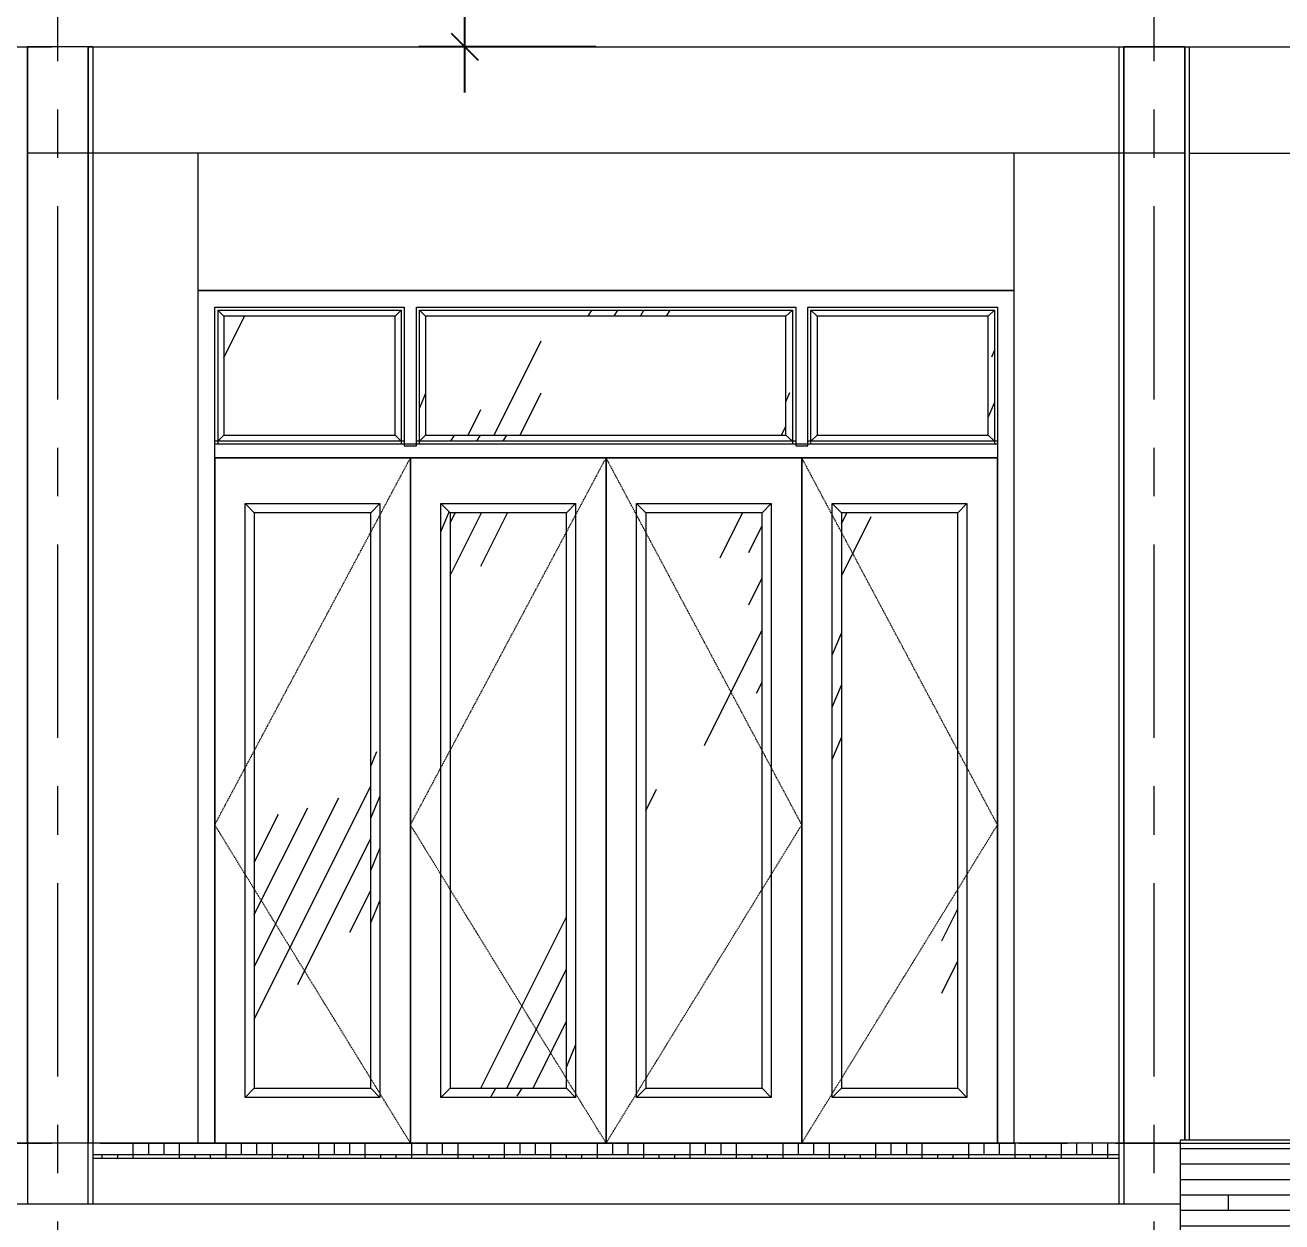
# Model space of a CAD drawing. Header units: millimetres. Extents: x 2164007 to 2324354, y -2513385 to -2308978.
# Drawn here: x 2218977 to 2223103, y -2425479 to -2421550 of the extents above; entities that cross this region are included whole.
import ezdxf

# ---------------------------------------------------------------- set-up
doc = ezdxf.new("R2010")
doc.units = ezdxf.units.MM
doc.linetypes.add('Dash 1_16_', pattern=[3.175, 1.5875, -1.5875])
doc.linetypes.add('Grid Line', pattern=[22.224999999999994, 12.7, -3.174999999999999, 3.174999999999999, -3.174999999999999])
for name, color, linetype, lineweight in [('A-ANNO-DIMS', 211, 'Continuous', 9), ('A-DOOR', 8, 'Continuous', 13), ('A-FLOR', 8, 'Continuous', 13), ('A-WALL', 113, 'Continuous', 20), ('A-WALL-PATT', 8, 'Continuous', 50), ('S-BEAM', 8, 'Continuous', 9), ('S-COLS', 52, 'Continuous', 9), ('S-GRID', 8, 'Continuous', 9)]:
    doc.layers.add(name, color=color, linetype=linetype, lineweight=lineweight)
doc.styles.add('Arial_1', font='arial.ttf', dxfattribs={"height": 162.2829341317365})
doc.dimstyles.new('Dim_dai_ca_vu', dxfattribs={"dimscale": 304.8, "dimtxt": 165, "dimasz": 0.29296875, "dimexe": 0.4921259842519685, "dimexo": 0.0625, "dimgap": 0.3937007874015748, "dimtad": 1, "dimdec": 0, "dimzin": 0, "dimdsep": 46, "dimtxsty": 'Arial_1', "dimblk1": 'OBLIQUE', "dimblk2": 'OBLIQUE', "dimsah": 1, "dimcen": 0.09, "dimdle": 0.4921259842519685, "dimadec": 0, "dimazin": 0, "dimtfac": 1, "dimtdec": 4, "dimtix": 1, "dimtmove": 0, "dimatfit": 3, "dimfxl": 0.9842519685039368, "dimfxlon": 1, "dimtvp": 1, "dimtfill": 1, "dimtolj": 1, "dimtzin": 0, "dimarcsym": 2})
pattern_1 = [(63.435, (228.6, 114.3), (-920.0997168973379, 2760.290932305043), [1143, -685.8, 1143, -685.8, -1454.051]), (63.435, (228.6, 114.3), (-920.0997168973379, 2760.290932305043), [-3657.6, 457.2, -996.8510000000001]), (63.435, (171.45, 171.45), (-920.0997168973379, 2760.290932305043), [914.4, -1143, 685.8, -685.8, -1682.651]), (63.435, (171.45, 171.45), (-920.0997168973379, 2760.290932305043), [-3429, 800.1, -882.551]), (63.435, (171.45, 342.9), (-920.0997168973379, 2760.290932305043), [685.8, -1371.6, 457.2, -685.8, -1911.251]), (63.435, (171.45, 342.9), (-920.0997168973379, 2760.290932305043), [-3200.4, 1028.7, -882.551]), (63.435, (342.9, 171.45), (-920.0997168973379, 2760.290932305043), [685.8, -1371.6, 571.5, -2482.751]), (63.435, (514.35, 342.9), (-920.0997168973379, 2760.290932305043), [342.9, -1714.5, 228.6, -2825.651]), (63.435, (228.6, 628.65), (-920.0997168973379, 2760.290932305043), [228.6, -1714.5, 228.6, -914.4, -2025.551]), (63.435, (228.6, 628.65), (-920.0997168973379, 2760.290932305043), [-3086.1, 571.5, -1454.051]), (63.435, (1257.3, 457.2), (-920.0997168973379, 2760.290932305043), [1143, -1714.5, 1371.6, -905.4110000000001]), (63.435, (1257.3, 285.75), (-920.0997168973379, 2760.290932305043), [1600.2, -1143, 1714.5, -676.811]), (63.435, (1371.6, 342.9), (-920.0997168973379, 2760.290932305043), [1828.8, -914.4, 1371.6, -996.8510000000001]), (63.435, (1543.05, 514.35), (-920.0997168973379, 2760.290932305043), [1143, -1600.2, 914.4, -1454.051]), (63.435, (1371.6, 857.25), (-920.0997168973379, 2760.290932305043), [571.5, -2286, 685.8, -1568.351]), (63.435, (1714.5, 685.8), (-920.0997168973379, 2760.290932305043), [457.2, -2286, 457.2, -1911.251])]
pattern_2 = [(58.997, (228.6, -12839.625), (-920.0859164882585, 2296.706267481752), [992.4019999999998, -595.4409999999999, 992.4019999999998, -1857.911]), (58.997, (228.6, -12839.625), (-920.0859164882585, 2296.706267481752), [-2580.244999999999, -595.4409999999999, 396.961, -865.5089999999998]), (58.997, (171.45, -12792.073), (-920.0859164882585, 2296.706267481752), [793.9219999999999, -992.4019999999998, 595.4409999999999, -2056.392]), (58.997, (171.45, -12792.073), (-920.0859164882585, 2296.706267481752), [-2381.764999999999, -595.4409999999999, 694.6809999999999, -766.2689999999998]), (58.997, (171.45, -12649.418), (-920.0859164882585, 2296.706267481752), [595.4409999999999, -1190.882, 396.961, -2254.872]), (58.997, (171.45, -12649.418), (-920.0859164882585, 2296.706267481752), [-2183.284, -595.4409999999999, 893.1619999999998, -766.2689999999998]), (58.997, (342.9, -12792.073), (-920.0859164882585, 2296.706267481752), [595.4409999999999, -1190.882, 496.2009999999999, -2155.632]), (58.997, (514.35, -12649.418), (-920.0859164882585, 2296.706267481752), [297.7209999999999, -1488.603, 198.48, -2453.352]), (58.997, (228.6, -12411.659), (-920.0859164882585, 2296.706267481752), [198.48, -1488.603, 198.48, -2552.592999999999]), (58.997, (228.6, -12411.659), (-920.0859164882585, 2296.706267481752), [-1885.564, -793.9219999999999, 496.2009999999999, -1262.47]), (58.997, (1257.3, -12554.314), (-920.0859164882585, 2296.706267481752), [992.4019999999998, -1488.603, 1190.882, -786.1169999999998]), (58.997, (1257.3, -12696.97), (-920.0859164882585, 2296.706267481752), [1389.363, -992.4019999999998, 1488.603, -587.6369999999998]), (58.997, (1371.6, -12649.418), (-920.0859164882585, 2296.706267481752), [1587.843, -793.9219999999999, 1190.882, -865.5089999999998]), (58.997, (1543.05, -12506.763), (-920.0859164882585, 2296.706267481752), [992.4019999999998, -1389.363, 793.9219999999999, -1262.47]), (58.997, (1371.6, -12221.453), (-920.0859164882585, 2296.706267481752), [496.2009999999999, -1984.804, 595.4409999999999, -1361.71]), (58.997, (1714.5, -12364.108), (-920.0859164882585, 2296.706267481752), [396.961, -1984.804, 396.961, -1659.431])]
pattern_3 = [(58.997, (228.6, 14580.6), (-920.0859164882585, 2296.706267481752), [992.4019999999998, -595.4409999999999, 992.4019999999998, -1857.911]), (58.997, (228.6, 14580.6), (-920.0859164882585, 2296.706267481752), [-2580.244999999999, -595.4409999999999, 396.961, -865.5089999999998]), (58.997, (171.45, 14628.152), (-920.0859164882585, 2296.706267481752), [793.9219999999999, -992.4019999999998, 595.4409999999999, -2056.392]), (58.997, (171.45, 14628.152), (-920.0859164882585, 2296.706267481752), [-2381.764999999999, -595.4409999999999, 694.6809999999999, -766.2689999999998]), (58.997, (171.45, 14770.807), (-920.0859164882585, 2296.706267481752), [595.4409999999999, -1190.882, 396.961, -2254.872]), (58.997, (171.45, 14770.807), (-920.0859164882585, 2296.706267481752), [-2183.284, -595.4409999999999, 893.1619999999998, -766.2689999999998]), (58.997, (342.9, 14628.152), (-920.0859164882585, 2296.706267481752), [595.4409999999999, -1190.882, 496.2009999999999, -2155.632]), (58.997, (514.35, 14770.807), (-920.0859164882585, 2296.706267481752), [297.7209999999999, -1488.603, 198.48, -2453.352]), (58.997, (228.6, 15008.566), (-920.0859164882585, 2296.706267481752), [198.48, -1488.603, 198.48, -2552.592999999999]), (58.997, (228.6, 15008.566), (-920.0859164882585, 2296.706267481752), [-1885.564, -793.9219999999999, 496.2009999999999, -1262.47]), (58.997, (1257.3, 14865.911), (-920.0859164882585, 2296.706267481752), [992.4019999999998, -1488.603, 1190.882, -786.1169999999998]), (58.997, (1257.3, 14723.255), (-920.0859164882585, 2296.706267481752), [1389.363, -992.4019999999998, 1488.603, -587.6369999999998]), (58.997, (1371.6, 14770.807), (-920.0859164882585, 2296.706267481752), [1587.843, -793.9219999999999, 1190.882, -865.5089999999998]), (58.997, (1543.05, 14913.462), (-920.0859164882585, 2296.706267481752), [992.4019999999998, -1389.363, 793.9219999999999, -1262.47]), (58.997, (1371.6, 15198.772), (-920.0859164882585, 2296.706267481752), [496.2009999999999, -1984.804, 595.4409999999999, -1361.71]), (58.997, (1714.5, 15056.117), (-920.0859164882585, 2296.706267481752), [396.961, -1984.804, 396.961, -1659.431])]
pattern_4 = [(58.997, (228.6, 13920.6), (-920.0859164882585, 2296.706267481752), [992.4019999999998, -595.4409999999999, 992.4019999999998, -1857.911]), (58.997, (228.6, 13920.6), (-920.0859164882585, 2296.706267481752), [-2580.244999999999, -595.4409999999999, 396.961, -865.5089999999998]), (58.997, (171.45, 13968.152), (-920.0859164882585, 2296.706267481752), [793.9219999999999, -992.4019999999998, 595.4409999999999, -2056.392]), (58.997, (171.45, 13968.152), (-920.0859164882585, 2296.706267481752), [-2381.764999999999, -595.4409999999999, 694.6809999999999, -766.2689999999998]), (58.997, (171.45, 14110.807), (-920.0859164882585, 2296.706267481752), [595.4409999999999, -1190.882, 396.961, -2254.872]), (58.997, (171.45, 14110.807), (-920.0859164882585, 2296.706267481752), [-2183.284, -595.4409999999999, 893.1619999999998, -766.2689999999998]), (58.997, (342.9, 13968.152), (-920.0859164882585, 2296.706267481752), [595.4409999999999, -1190.882, 496.2009999999999, -2155.632]), (58.997, (514.35, 14110.807), (-920.0859164882585, 2296.706267481752), [297.7209999999999, -1488.603, 198.48, -2453.352]), (58.997, (228.6, 14348.566), (-920.0859164882585, 2296.706267481752), [198.48, -1488.603, 198.48, -2552.592999999999]), (58.997, (228.6, 14348.566), (-920.0859164882585, 2296.706267481752), [-1885.564, -793.9219999999999, 496.2009999999999, -1262.47]), (58.997, (1257.3, 14205.911), (-920.0859164882585, 2296.706267481752), [992.4019999999998, -1488.603, 1190.882, -786.1169999999998]), (58.997, (1257.3, 14063.255), (-920.0859164882585, 2296.706267481752), [1389.363, -992.4019999999998, 1488.603, -587.6369999999998]), (58.997, (1371.6, 14110.807), (-920.0859164882585, 2296.706267481752), [1587.843, -793.9219999999999, 1190.882, -865.5089999999998]), (58.997, (1543.05, 14253.462), (-920.0859164882585, 2296.706267481752), [992.4019999999998, -1389.363, 793.9219999999999, -1262.47]), (58.997, (1371.6, 14538.772), (-920.0859164882585, 2296.706267481752), [496.2009999999999, -1984.804, 595.4409999999999, -1361.71]), (58.997, (1714.5, 14396.117), (-920.0859164882585, 2296.706267481752), [396.961, -1984.804, 396.961, -1659.431])]
pattern_5 = [(58.997, (228.6, -13038.086), (-920.0859164882585, 2296.706267481752), [992.4019999999998, -595.4409999999999, 992.4019999999998, -1857.911]), (58.997, (228.6, -13038.086), (-920.0859164882585, 2296.706267481752), [-2580.244999999999, -595.4409999999999, 396.961, -865.5089999999998]), (58.997, (171.45, -12990.534), (-920.0859164882585, 2296.706267481752), [793.9219999999999, -992.4019999999998, 595.4409999999999, -2056.392]), (58.997, (171.45, -12990.534), (-920.0859164882585, 2296.706267481752), [-2381.764999999999, -595.4409999999999, 694.6809999999999, -766.2689999999998]), (58.997, (171.45, -12847.879), (-920.0859164882585, 2296.706267481752), [595.4409999999999, -1190.882, 396.961, -2254.872]), (58.997, (171.45, -12847.879), (-920.0859164882585, 2296.706267481752), [-2183.284, -595.4409999999999, 893.1619999999998, -766.2689999999998]), (58.997, (342.9, -12990.534), (-920.0859164882585, 2296.706267481752), [595.4409999999999, -1190.882, 496.2009999999999, -2155.632]), (58.997, (514.35, -12847.879), (-920.0859164882585, 2296.706267481752), [297.7209999999999, -1488.603, 198.48, -2453.352]), (58.997, (228.6, -12610.121), (-920.0859164882585, 2296.706267481752), [198.48, -1488.603, 198.48, -2552.592999999999]), (58.997, (228.6, -12610.121), (-920.0859164882585, 2296.706267481752), [-1885.564, -793.9219999999999, 496.2009999999999, -1262.47]), (58.997, (1257.3, -12752.776), (-920.0859164882585, 2296.706267481752), [992.4019999999998, -1488.603, 1190.882, -786.1169999999998]), (58.997, (1257.3, -12895.431), (-920.0859164882585, 2296.706267481752), [1389.363, -992.4019999999998, 1488.603, -587.6369999999998]), (58.997, (1371.6, -12847.879), (-920.0859164882585, 2296.706267481752), [1587.843, -793.9219999999999, 1190.882, -865.5089999999998]), (58.997, (1543.05, -12705.224), (-920.0859164882585, 2296.706267481752), [992.4019999999998, -1389.363, 793.9219999999999, -1262.47]), (58.997, (1371.6, -12419.914), (-920.0859164882585, 2296.706267481752), [496.2009999999999, -1984.804, 595.4409999999999, -1361.71]), (58.997, (1714.5, -12562.569), (-920.0859164882585, 2296.706267481752), [396.961, -1984.804, 396.961, -1659.431])]

# ---------------------------------------------------------------- blocks, each defined once
blk = doc.blocks.new('D2680x2800 XINFA 65 CHUAN - D4-1095533-East')
at = {"layer": 'A-DOOR', "lineweight": 9}
h = blk.add_hatch(dxfattribs=at)
h.set_pattern_fill('FP_16', color=256, style=0, pattern_type=2)
h.set_pattern_definition(pattern_2)
h.paths.add_polyline_path([(578.461166808289, 2715.000000000019), (598.4611668082911, 2735.000000000019), (-4.038833191725727, 2735.00000000002), (15.96116680828053, 2715.000000000019)], flags=0)
h = blk.add_hatch(dxfattribs=at)
h.set_pattern_fill('FP_16', color=256, style=0, pattern_type=2)
h.set_pattern_definition(pattern_2)
h.paths.add_polyline_path([(1502.097530444802, 2715.000000000015), (1860.96116680829, 2715.000000000015), (1882.627833474963, 2735.000000000019), (658.4611668082796, 2735.000000000019), (678.461166808288, 2715.000000000015), (1000.465946389147, 2715.000000000015)], flags=0)
h = blk.add_hatch(dxfattribs=at)
h.set_pattern_fill('FP_19', color=256, style=0, pattern_type=2)
h.set_pattern_definition([(67.411, (14169.076, 114.3), (-765.545300334225, 2760.297851282209), [1107.272, -664.363, 1107.272, -2072.964]), (67.411, (14169.076, 114.3), (-765.545300334225, 2760.297851282209), [-2878.908, -664.363, 442.909, -965.692]), (67.411, (14121.525, 171.45), (-765.545300334225, 2760.297851282209), [885.818, -1107.272, 664.363, -2294.419]), (67.411, (14121.525, 171.45), (-765.545300334225, 2760.297851282209), [-2657.454, -664.363, 775.091, -854.965]), (67.411, (14121.525, 342.9), (-765.545300334225, 2760.297851282209), [664.363, -1328.727, 442.909, -2515.873]), (67.411, (14121.525, 342.9), (-765.545300334225, 2760.297851282209), [-2435.999, -664.363, 996.545, -854.965]), (67.411, (14264.18, 171.45), (-765.545300334225, 2760.297851282209), [664.363, -1328.727, 553.636, -2405.146]), (67.411, (14406.835, 342.9), (-765.545300334225, 2760.297851282209), [332.182, -1660.909, 221.454, -2737.328]), (67.411, (14169.076, 628.65), (-765.545300334225, 2760.297851282209), [221.454, -1660.909, 221.454, -2848.055]), (67.411, (14169.076, 628.65), (-765.545300334225, 2760.297851282209), [-2103.818, -885.818, 553.636, -1408.601]), (67.411, (15025.007, 457.2), (-765.545300334225, 2760.297851282209), [1107.272, -1660.909, 1328.727, -877.11]), (67.411, (15025.007, 285.75), (-765.545300334225, 2760.297851282209), [1550.181, -1107.272, 1660.909, -655.6560000000001]), (67.411, (15120.11, 342.9), (-765.545300334225, 2760.297851282209), [1771.636, -885.818, 1328.727, -965.692]), (67.411, (15262.765, 514.35), (-765.545300334225, 2760.297851282209), [1107.272, -1550.181, 885.818, -1408.601]), (67.411, (15120.11, 857.25), (-765.545300334225, 2760.297851282209), [553.636, -2214.545, 664.363, -1519.328]), (67.411, (15405.42, 685.8), (-765.545300334225, 2760.297851282209), [442.909, -2214.545, 442.909, -1851.51])])
h.paths.add_polyline_path([(658.4611668082925, 2305.000000000009), (678.461166808288, 2325), (678.461166808288, 2715.000000000015), (658.4611668082796, 2735.000000000019), (658.4611668082904, 2318.817973878512)], flags=0)
h = blk.add_hatch(dxfattribs=at)
h.set_pattern_fill('FP_17', color=256, style=0, pattern_type=2)
h.set_pattern_definition([(66.934, (-12611.164, 114.3), (-783.594551516324, 2760.295633726745), [1111.161, -666.697, 1111.161, -2080.244]), (66.934, (-12611.164, 114.3), (-783.594551516324, 2760.295633726745), [-2889.018, -666.697, 444.464, -969.0830000000001]), (66.934, (-12659.837, 171.45), (-783.594551516324, 2760.295633726745), [888.929, -1111.161, 666.697, -2302.476]), (66.934, (-12659.837, 171.45), (-783.594551516324, 2760.295633726745), [-2666.786, -666.697, 777.813, -857.967]), (66.934, (-12659.837, 342.9), (-783.594551516324, 2760.295633726745), [666.697, -1333.393, 444.464, -2524.708]), (66.934, (-12659.837, 342.9), (-783.594551516324, 2760.295633726745), [-2444.554, -666.697, 1000.045, -857.967]), (66.934, (-12513.82, 171.45), (-783.594551516324, 2760.295633726745), [666.697, -1333.393, 555.58, -2413.592]), (66.934, (-12367.803, 342.9), (-783.594551516324, 2760.295633726745), [333.348, -1666.741, 222.232, -2746.941]), (66.934, (-12611.164, 628.65), (-783.594551516324, 2760.295633726745), [222.232, -1666.741, 222.232, -2858.057]), (66.934, (-12611.164, 628.65), (-783.594551516324, 2760.295633726745), [-2111.206, -888.929, 555.58, -1413.548]), (66.934, (-11735.063, 457.2), (-783.594551516324, 2760.295633726745), [1111.161, -1666.741, 1333.393, -880.19]), (66.934, (-11735.063, 285.75), (-783.594551516324, 2760.295633726745), [1555.625, -1111.161, 1666.741, -657.9580000000001]), (66.934, (-11637.719, 342.9), (-783.594551516324, 2760.295633726745), [1777.857, -888.929, 1333.393, -969.0830000000001]), (66.934, (-11491.702, 514.35), (-783.594551516324, 2760.295633726745), [1111.161, -1555.625, 888.929, -1413.548]), (66.934, (-11637.719, 857.25), (-783.594551516324, 2760.295633726745), [555.58, -2222.322, 666.697, -1524.664]), (66.934, (-11345.685, 685.8), (-783.594551516324, 2760.295633726745), [444.464, -2222.322, 444.464, -1858.012])])
h.paths.add_polyline_path([(1883.461166808293, 2305.000000000009), (1882.627833474963, 2735.000000000019), (1860.96116680829, 2715.000000000015), (1860.96116680829, 2324.999999999999), (1882.627833474947, 2305.000000000009)], flags=0)
h = blk.add_hatch(dxfattribs=at)
h.set_pattern_fill('FP_27', color=256, style=0, pattern_type=2)
h.set_pattern_definition([(67.411, (-12802.687, 114.3), (-765.545300334225, 2760.297851282209), [1107.272, -664.363, 1107.272, -2072.964]), (67.411, (-12802.687, 114.3), (-765.545300334225, 2760.297851282209), [-2878.908, -664.363, 442.909, -965.692]), (67.411, (-12850.239, 171.45), (-765.545300334225, 2760.297851282209), [885.818, -1107.272, 664.363, -2294.419]), (67.411, (-12850.239, 171.45), (-765.545300334225, 2760.297851282209), [-2657.454, -664.363, 775.091, -854.965]), (67.411, (-12850.239, 342.9), (-765.545300334225, 2760.297851282209), [664.363, -1328.727, 442.909, -2515.873]), (67.411, (-12850.239, 342.9), (-765.545300334225, 2760.297851282209), [-2435.999, -664.363, 996.545, -854.965]), (67.411, (-12707.584, 171.45), (-765.545300334225, 2760.297851282209), [664.363, -1328.727, 553.636, -2405.146]), (67.411, (-12564.929, 342.9), (-765.545300334225, 2760.297851282209), [332.182, -1660.909, 221.454, -2737.328]), (67.411, (-12802.687, 628.65), (-765.545300334225, 2760.297851282209), [221.454, -1660.909, 221.454, -2848.055]), (67.411, (-12802.687, 628.65), (-765.545300334225, 2760.297851282209), [-2103.818, -885.818, 553.636, -1408.601]), (67.411, (-11946.757, 457.2), (-765.545300334225, 2760.297851282209), [1107.272, -1660.909, 1328.727, -877.11]), (67.411, (-11946.757, 285.75), (-765.545300334225, 2760.297851282209), [1550.181, -1107.272, 1660.909, -655.6560000000001]), (67.411, (-11851.654, 342.9), (-765.545300334225, 2760.297851282209), [1771.636, -885.818, 1328.727, -965.692]), (67.411, (-11708.998, 514.35), (-765.545300334225, 2760.297851282209), [1107.272, -1550.181, 885.818, -1408.601]), (67.411, (-11851.654, 857.25), (-765.545300334225, 2760.297851282209), [553.636, -2214.545, 664.363, -1519.328]), (67.411, (-11566.343, 685.8), (-765.545300334225, 2760.297851282209), [442.909, -2214.545, 442.909, -1851.51])])
h.paths.add_polyline_path([(2545.96116680831, 2304.999999999998), (2545.96116680831, 2735.000000000023), (2525.961166808303, 2715.000000000019), (2525.961166808303, 2325.000000000001), (2532.143192929793, 2318.817973878512)], flags=0)
h = blk.add_hatch(dxfattribs=at)
h.set_pattern_fill('FP_1', color=256, style=0, pattern_type=2)
h.set_pattern_definition(pattern_1)
h.paths.add_polyline_path([(578.461166808289, 2325.000000000001), (578.461166808289, 2715.000000000019), (15.96116680828053, 2715.000000000019), (15.96116680828053, 2325.000000000001)], flags=0)
h = blk.add_hatch(dxfattribs=at)
h.set_pattern_fill('FP_1', color=256, style=0, pattern_type=2)
h.set_pattern_definition(pattern_1)
h.paths.add_polyline_path([(1860.96116680829, 2324.999999999999), (1860.96116680829, 2715.000000000015), (678.461166808288, 2715.000000000015), (678.461166808288, 2325), (1000.465946389147, 2325)], flags=0)
h = blk.add_hatch(dxfattribs=at)
h.set_pattern_fill('FP_18', color=256, style=0, pattern_type=2)
h.set_pattern_definition(pattern_3)
h.paths.add_polyline_path([(1000.465946389147, 2305.000000000009), (1882.627833474947, 2305.000000000009), (1860.96116680829, 2324.999999999999), (678.461166808288, 2325), (658.4611668082925, 2305.000000000009)], flags=0)
h = blk.add_hatch(dxfattribs=at)
h.set_pattern_fill('FP_18', color=256, style=0, pattern_type=2)
h.set_pattern_definition(pattern_3)
h.paths.add_polyline_path([(2545.96116680831, 2304.999999999998), (2525.961166808303, 2325.000000000001), (1963.461166808293, 2325.000000000001), (1943.461166808299, 2305.000000000009), (2115.961166808291, 2305.000000000009)], flags=0)
h = blk.add_hatch(dxfattribs=at)
h.set_pattern_fill('FP_24', color=256, style=0, pattern_type=2)
h.set_pattern_definition(pattern_5)
h.paths.add_polyline_path([(115.9611668082903, 2070.000000000001), (498.4611668082921, 2070.000000000001), (528.4611668082962, 2100.000000000001), (85.96116680829064, 2100.000000000001)], flags=0)
h = blk.add_hatch(dxfattribs=at)
h.set_pattern_fill('FP_1', color=256, style=0, pattern_type=2)
h.set_pattern_definition(pattern_1)
h.paths.add_polyline_path([(498.4611668082921, 180.0000000000262), (498.4611668082921, 2070.000000000001), (115.9611668082881, 2070.000000000001), (115.9611668082903, 180.0000000000262)], flags=0)
h = blk.add_hatch(dxfattribs=at)
h.set_pattern_fill('FP_23', color=256, style=0, pattern_type=2)
h.set_pattern_definition([(67.411, (-13426.533, 114.3), (-765.545300334225, 2760.297851282209), [1107.272, -664.363, 1107.272, -2072.964]), (67.411, (-13426.533, 114.3), (-765.545300334225, 2760.297851282209), [-2878.908, -664.363, 442.909, -965.692]), (67.411, (-13474.085, 171.45), (-765.545300334225, 2760.297851282209), [885.818, -1107.272, 664.363, -2294.419]), (67.411, (-13474.085, 171.45), (-765.545300334225, 2760.297851282209), [-2657.454, -664.363, 775.091, -854.965]), (67.411, (-13474.085, 342.9), (-765.545300334225, 2760.297851282209), [664.363, -1328.727, 442.909, -2515.873]), (67.411, (-13474.085, 342.9), (-765.545300334225, 2760.297851282209), [-2435.999, -664.363, 996.545, -854.965]), (67.411, (-13331.43, 171.45), (-765.545300334225, 2760.297851282209), [664.363, -1328.727, 553.636, -2405.146]), (67.411, (-13188.775, 342.9), (-765.545300334225, 2760.297851282209), [332.182, -1660.909, 221.454, -2737.328]), (67.411, (-13426.533, 628.65), (-765.545300334225, 2760.297851282209), [221.454, -1660.909, 221.454, -2848.055]), (67.411, (-13426.533, 628.65), (-765.545300334225, 2760.297851282209), [-2103.818, -885.818, 553.636, -1408.601]), (67.411, (-12570.603, 457.2), (-765.545300334225, 2760.297851282209), [1107.272, -1660.909, 1328.727, -877.11]), (67.411, (-12570.603, 285.75), (-765.545300334225, 2760.297851282209), [1550.181, -1107.272, 1660.909, -655.6560000000001]), (67.411, (-12475.5, 342.9), (-765.545300334225, 2760.297851282209), [1771.636, -885.818, 1328.727, -965.692]), (67.411, (-12332.845, 514.35), (-765.545300334225, 2760.297851282209), [1107.272, -1550.181, 885.818, -1408.601]), (67.411, (-12475.5, 857.25), (-765.545300334225, 2760.297851282209), [553.636, -2214.545, 664.363, -1519.328]), (67.411, (-12190.19, 685.8), (-765.545300334225, 2760.297851282209), [442.909, -2214.545, 442.909, -1851.51])])
h.paths.add_polyline_path([(528.4611668082811, 150.0000000000179), (528.4611668082962, 2100.000000000001), (498.4611668082921, 2070.000000000001), (498.4611668082921, 180.0000000000262)], flags=0)
h = blk.add_hatch(dxfattribs=at)
h.set_pattern_fill('FP_20', color=256, style=0, pattern_type=2)
h.set_pattern_definition([(67.411, (14193.692, 114.3), (-765.545300334225, 2760.297851282209), [1107.272, -664.363, 1107.272, -2072.964]), (67.411, (14193.692, 114.3), (-765.545300334225, 2760.297851282209), [-2878.908, -664.363, 442.909, -965.692]), (67.411, (14146.14, 171.45), (-765.545300334225, 2760.297851282209), [885.818, -1107.272, 664.363, -2294.419]), (67.411, (14146.14, 171.45), (-765.545300334225, 2760.297851282209), [-2657.454, -664.363, 775.091, -854.965]), (67.411, (14146.14, 342.9), (-765.545300334225, 2760.297851282209), [664.363, -1328.727, 442.909, -2515.873]), (67.411, (14146.14, 342.9), (-765.545300334225, 2760.297851282209), [-2435.999, -664.363, 996.545, -854.965]), (67.411, (14288.795, 171.45), (-765.545300334225, 2760.297851282209), [664.363, -1328.727, 553.636, -2405.146]), (67.411, (14431.45, 342.9), (-765.545300334225, 2760.297851282209), [332.182, -1660.909, 221.454, -2737.328]), (67.411, (14193.692, 628.65), (-765.545300334225, 2760.297851282209), [221.454, -1660.909, 221.454, -2848.055]), (67.411, (14193.692, 628.65), (-765.545300334225, 2760.297851282209), [-2103.818, -885.818, 553.636, -1408.601]), (67.411, (15049.622, 457.2), (-765.545300334225, 2760.297851282209), [1107.272, -1660.909, 1328.727, -877.11]), (67.411, (15049.622, 285.75), (-765.545300334225, 2760.297851282209), [1550.181, -1107.272, 1660.909, -655.6560000000001]), (67.411, (15144.725, 342.9), (-765.545300334225, 2760.297851282209), [1771.636, -885.818, 1328.727, -965.692]), (67.411, (15287.38, 514.35), (-765.545300334225, 2760.297851282209), [1107.272, -1550.181, 885.818, -1408.601]), (67.411, (15144.725, 857.25), (-765.545300334225, 2760.297851282209), [553.636, -2214.545, 664.363, -1519.328]), (67.411, (15430.035, 685.8), (-765.545300334225, 2760.297851282209), [442.909, -2214.545, 442.909, -1851.51])])
h.paths.add_polyline_path([(728.4611668082918, 150.0000000000005), (758.4611668082914, 180.0000000000327), (758.4611668082914, 2070.000000000005), (728.4611668082918, 2100.000000000005), (728.4611668082918, 249.1575460669911)], flags=0)
h = blk.add_hatch(dxfattribs=at)
h.set_pattern_fill('FP_1', color=256, style=0, pattern_type=2)
h.set_pattern_definition(pattern_1)
h.paths.add_polyline_path([(1000.465946389147, 180.0000000000349), (1140.961166808291, 180.0000000000349), (1140.961166808291, 2070.000000000005), (758.4611668082914, 2070.000000000005), (758.4611668082914, 180.0000000000349)], flags=0)
h = blk.add_hatch(dxfattribs=at)
h.set_pattern_fill('FP_22', color=256, style=0, pattern_type=2)
h.set_pattern_definition([(67.411, (-13228.841, 114.3), (-765.545300334225, 2760.297851282209), [1107.272, -664.363, 1107.272, -2072.964]), (67.411, (-13228.841, 114.3), (-765.545300334225, 2760.297851282209), [-2878.908, -664.363, 442.909, -965.692]), (67.411, (-13276.393, 171.45), (-765.545300334225, 2760.297851282209), [885.818, -1107.272, 664.363, -2294.419]), (67.411, (-13276.393, 171.45), (-765.545300334225, 2760.297851282209), [-2657.454, -664.363, 775.091, -854.965]), (67.411, (-13276.393, 342.9), (-765.545300334225, 2760.297851282209), [664.363, -1328.727, 442.909, -2515.873]), (67.411, (-13276.393, 342.9), (-765.545300334225, 2760.297851282209), [-2435.999, -664.363, 996.545, -854.965]), (67.411, (-13133.737, 171.45), (-765.545300334225, 2760.297851282209), [664.363, -1328.727, 553.636, -2405.146]), (67.411, (-12991.082, 342.9), (-765.545300334225, 2760.297851282209), [332.182, -1660.909, 221.454, -2737.328]), (67.411, (-13228.841, 628.65), (-765.545300334225, 2760.297851282209), [221.454, -1660.909, 221.454, -2848.055]), (67.411, (-13228.841, 628.65), (-765.545300334225, 2760.297851282209), [-2103.818, -885.818, 553.636, -1408.601]), (67.411, (-12372.911, 457.2), (-765.545300334225, 2760.297851282209), [1107.272, -1660.909, 1328.727, -877.11]), (67.411, (-12372.911, 285.75), (-765.545300334225, 2760.297851282209), [1550.181, -1107.272, 1660.909, -655.6560000000001]), (67.411, (-12277.807, 342.9), (-765.545300334225, 2760.297851282209), [1771.636, -885.818, 1328.727, -965.692]), (67.411, (-12135.152, 514.35), (-765.545300334225, 2760.297851282209), [1107.272, -1550.181, 885.818, -1408.601]), (67.411, (-12277.807, 857.25), (-765.545300334225, 2760.297851282209), [553.636, -2214.545, 664.363, -1519.328]), (67.411, (-11992.497, 685.8), (-765.545300334225, 2760.297851282209), [442.909, -2214.545, 442.909, -1851.51])])
h.paths.add_polyline_path([(1170.961166808289, 150.000000000007), (1170.961166808293, 2100.000000000005), (1140.961166808291, 2070.000000000005), (1140.961166808291, 180.0000000000349)], flags=0)
h = blk.add_hatch(dxfattribs=at)
h.set_pattern_fill('FP_25', color=256, style=0, pattern_type=2)
h.set_pattern_definition([(67.411, (14391.384, 114.3), (-765.545300334225, 2760.297851282209), [1107.272, -664.363, 1107.272, -2072.964]), (67.411, (14391.384, 114.3), (-765.545300334225, 2760.297851282209), [-2878.908, -664.363, 442.909, -965.692]), (67.411, (14343.833, 171.45), (-765.545300334225, 2760.297851282209), [885.818, -1107.272, 664.363, -2294.419]), (67.411, (14343.833, 171.45), (-765.545300334225, 2760.297851282209), [-2657.454, -664.363, 775.091, -854.965]), (67.411, (14343.833, 342.9), (-765.545300334225, 2760.297851282209), [664.363, -1328.727, 442.909, -2515.873]), (67.411, (14343.833, 342.9), (-765.545300334225, 2760.297851282209), [-2435.999, -664.363, 996.545, -854.965]), (67.411, (14486.488, 171.45), (-765.545300334225, 2760.297851282209), [664.363, -1328.727, 553.636, -2405.146]), (67.411, (14629.143, 342.9), (-765.545300334225, 2760.297851282209), [332.182, -1660.909, 221.454, -2737.328]), (67.411, (14391.384, 628.65), (-765.545300334225, 2760.297851282209), [221.454, -1660.909, 221.454, -2848.055]), (67.411, (14391.384, 628.65), (-765.545300334225, 2760.297851282209), [-2103.818, -885.818, 553.636, -1408.601]), (67.411, (15247.314, 457.2), (-765.545300334225, 2760.297851282209), [1107.272, -1660.909, 1328.727, -877.11]), (67.411, (15247.314, 285.75), (-765.545300334225, 2760.297851282209), [1550.181, -1107.272, 1660.909, -655.6560000000001]), (67.411, (15342.418, 342.9), (-765.545300334225, 2760.297851282209), [1771.636, -885.818, 1328.727, -965.692]), (67.411, (15485.073, 514.35), (-765.545300334225, 2760.297851282209), [1107.272, -1550.181, 885.818, -1408.601]), (67.411, (15342.418, 857.25), (-765.545300334225, 2760.297851282209), [553.636, -2214.545, 664.363, -1519.328]), (67.411, (15627.728, 685.8), (-765.545300334225, 2760.297851282209), [442.909, -2214.545, 442.909, -1851.51])])
h.paths.add_polyline_path([(1370.961166808293, 150.0000000000005), (1400.961166808288, 180.0000000000414), (1400.961166808288, 2070.000000000005), (1370.961166808293, 2100.000000000005), (1370.961166808293, 249.1575460669911)], flags=0)
h = blk.add_hatch(dxfattribs=at)
h.set_pattern_fill('FP_1', color=256, style=0, pattern_type=2)
h.set_pattern_definition(pattern_1)
h.paths.add_polyline_path([(1400.961166808288, 180.0000000000501), (1783.461166808293, 180.0000000000501), (1783.46116680829, 2070.000000000005), (1400.961166808288, 2070.000000000005), (1400.961166808288, 249.1575460669911)], flags=0)
h = blk.add_hatch(dxfattribs=at)
h.set_pattern_fill('FP_26', color=256, style=0, pattern_type=2)
h.set_pattern_definition([(67.411, (14589.076, 114.3), (-765.545300334225, 2760.297851282209), [1107.272, -664.363, 1107.272, -2072.964]), (67.411, (14589.076, 114.3), (-765.545300334225, 2760.297851282209), [-2878.908, -664.363, 442.909, -965.692]), (67.411, (14541.525, 171.45), (-765.545300334225, 2760.297851282209), [885.818, -1107.272, 664.363, -2294.419]), (67.411, (14541.525, 171.45), (-765.545300334225, 2760.297851282209), [-2657.454, -664.363, 775.091, -854.965]), (67.411, (14541.525, 342.9), (-765.545300334225, 2760.297851282209), [664.363, -1328.727, 442.909, -2515.873]), (67.411, (14541.525, 342.9), (-765.545300334225, 2760.297851282209), [-2435.999, -664.363, 996.545, -854.965]), (67.411, (14684.18, 171.45), (-765.545300334225, 2760.297851282209), [664.363, -1328.727, 553.636, -2405.146]), (67.411, (14826.835, 342.9), (-765.545300334225, 2760.297851282209), [332.182, -1660.909, 221.454, -2737.328]), (67.411, (14589.076, 628.65), (-765.545300334225, 2760.297851282209), [221.454, -1660.909, 221.454, -2848.055]), (67.411, (14589.076, 628.65), (-765.545300334225, 2760.297851282209), [-2103.818, -885.818, 553.636, -1408.601]), (67.411, (15445.007, 457.2), (-765.545300334225, 2760.297851282209), [1107.272, -1660.909, 1328.727, -877.11]), (67.411, (15445.007, 285.75), (-765.545300334225, 2760.297851282209), [1550.181, -1107.272, 1660.909, -655.6560000000001]), (67.411, (15540.11, 342.9), (-765.545300334225, 2760.297851282209), [1771.636, -885.818, 1328.727, -965.692]), (67.411, (15682.765, 514.35), (-765.545300334225, 2760.297851282209), [1107.272, -1550.181, 885.818, -1408.601]), (67.411, (15540.11, 857.25), (-765.545300334225, 2760.297851282209), [553.636, -2214.545, 664.363, -1519.328]), (67.411, (15825.42, 685.8), (-765.545300334225, 2760.297851282209), [442.909, -2214.545, 442.909, -1851.51])])
h.paths.add_polyline_path([(2013.461166808294, 150.0000000000049), (2043.46116680829, 180.0000000000435), (2043.46116680829, 2070.000000000001), (2013.461166808292, 2100.000000000001), (2013.461166808294, 249.1575460669911)], flags=0)
h = blk.add_hatch(dxfattribs=at)
h.set_pattern_fill('FP_24', color=256, style=0, pattern_type=2)
h.set_pattern_definition(pattern_5)
h.paths.add_polyline_path([(2425.961166808292, 2070.000000000001), (2455.961166808293, 2100.000000000001), (2013.461166808292, 2100.000000000001), (2043.46116680829, 2070.000000000001)], flags=0)
h = blk.add_hatch(dxfattribs=at)
h.set_pattern_fill('FP_1', color=256, style=0, pattern_type=2)
h.set_pattern_definition(pattern_1)
h.paths.add_polyline_path([(2425.961166808292, 180.0000000000544), (2425.961166808292, 2070.000000000001), (2043.46116680829, 2070.000000000001), (2043.46116680829, 180.0000000000544)], flags=0)
h = blk.add_hatch(dxfattribs=at)
h.set_pattern_fill('FP_21', color=256, style=0, pattern_type=2)
h.set_pattern_definition(pattern_4)
h.paths.add_polyline_path([(1170.961166808293, 150.0000000000049), (1140.961166808291, 180.0000000000349), (758.4611668082914, 180.0000000000349), (728.4611668082918, 150.0000000000049), (1000.465946389147, 150.0000000000049)], flags=0)
h = blk.add_hatch(dxfattribs=at)
h.set_pattern_fill('FP_21', color=256, style=0, pattern_type=2)
h.set_pattern_definition(pattern_4)
h.paths.add_polyline_path([(2034.379106047871, 149.9999999999962), (2455.961166808293, 149.9999999999962), (2425.961166808292, 180.0000000000544), (2043.46116680829, 180.0000000000544), (2013.461166808294, 149.9999999999962)], flags=0)
at = {"layer": 'A-DOOR'}
for p, q in [((2610.961166808293, 2800.000000000005), (-69.038833191717, 2800.000000000005)), ((-14.03883319172734, 0), (-14.03883319172734, 2745.000000000016)), ((-14.03883319172734, 2745.000000000016), (608.4611668082888, 2745.000000000016)), ((-4.038833191728454, 2735.000000000017), (-4.038833191728454, 2295)), ((-4.038833191728454, 2735.000000000017), (598.4611668082886, 2735.000000000017)), ((-4.038833191728434, 2735.000000000019), (15.9611668082781, 2715.000000000016)), ((578.4611668082871, 2715.000000000016), (598.4611668082883, 2735.000000000017)), ((598.4611668082886, 2735.000000000017), (598.4611668082886, 2294.999999999999)), ((608.4611668082888, 2745.000000000003), (608.4611668082888, 2290)), ((648.4611668082885, 2290), (648.4611668082885, 2745.000000000003)), ((648.4611668082885, 2745.000000000016), (1893.461166808289, 2745.000000000016)), ((658.4611668082875, 2294.999999999999), (658.4611668082875, 2735.000000000017)), ((658.4611668082875, 2735.000000000017), (1883.461166808289, 2735.000000000017)), ((658.4611668082871, 2735.000000000008), (678.4611668082853, 2715.000000000014)), ((1860.961166808288, 2715.000000000014), (1882.627833474961, 2735.000000000019)), ((1883.461166808289, 2735.000000000017), (1883.461166808289, 2294.999999999999)), ((1893.461166808289, 2745.000000000003), (1893.461166808289, 2290)), ((1933.461166808288, 2290), (1933.461166808288, 2745.000000000003)), ((1933.461166808288, 2745.000000000016), (2555.961166808303, 2745.000000000016)), ((1943.461166808288, 2294.999999999999), (1943.461166808288, 2735.000000000017)), ((1943.461166808288, 2735.000000000017), (2545.961166808305, 2735.000000000017)), ((1943.461166808289, 2735.000000000016), (1963.461166808289, 2715.000000000016)), ((2525.961166808298, 2715.000000000016), (2545.961166808306, 2735.00000000002)), ((2545.961166808305, 2735.000000000017), (2545.961166808305, 2295)), ((2555.961166808303, 2745.000000000016), (2555.961166808303, 0)), ((578.4611668082871, 2715.000000000016), (15.9611668082781, 2715.000000000016)), ((15.9611668082781, 2715.000000000016), (15.9611668082781, 2325)), ((578.4611668082871, 2325), (578.4611668082871, 2715.000000000016)), ((1860.961166808288, 2715.000000000014), (678.4611668082853, 2715.000000000014)), ((678.4611668082853, 2715.000000000014), (678.4611668082853, 2324.999999999997)), ((1860.961166808288, 2324.999999999997), (1860.961166808288, 2715.000000000014)), ((2525.961166808298, 2715.000000000016), (1963.461166808289, 2715.000000000016)), ((1963.461166808289, 2715.000000000016), (1963.461166808289, 2325)), ((2525.961166808298, 2325), (2525.961166808298, 2715.000000000016)), ((15.9611668082781, 2325), (-4.038833191720584, 2305.000000000005)), ((15.9611668082781, 2325), (578.4611668082871, 2325)), ((578.4611668082871, 2325), (598.4611668082797, 2305.000000000007)), ((678.4611668082853, 2324.999999999997), (658.461166808293, 2305.000000000009)), ((678.4611668082853, 2324.999999999997), (1860.961166808288, 2324.999999999997)), ((1860.961166808288, 2324.999999999997), (1882.627833474946, 2305.000000000006)), ((1943.461166808296, 2305.000000000007), (1963.461166808289, 2325)), ((1963.461166808289, 2325), (2525.961166808298, 2325)), ((2545.961166808296, 2305.000000000005), (2525.961166808298, 2325)), ((608.4611668082882, 2305.000000000007), (-14.03883319171129, 2305.000000000007)), ((-14.03883319171137, 2250.000000000007), (-14.03883319171137, 2295)), ((2555.961166808298, 2295), (-14.03883319171137, 2295)), ((608.4611668082888, 2290), (648.4611668082885, 2290)), ((1893.461166808288, 2305.000000000007), (648.461166808287, 2305.000000000007)), ((1893.461166808289, 2290), (1933.461166808288, 2290)), ((2555.961166808298, 2305.000000000007), (1933.461166808287, 2305.000000000007)), ((2555.961166808298, 2295), (2555.961166808298, 2250.000000000007)), ((-14.03883319171137, 2250.000000000007), (2555.961166808298, 2250.000000000007)), ((-14.03883319171137, 2250.000000000007), (-14.03883319171137, -6.226485993465758e-12)), ((628.4611668082915, 2250.000000000007), (-14.03883319171137, 2250.000000000007)), ((628.4611668082892, 2250.000000000009), (628.4611668082892, -8.392220252062544e-12)), ((1270.96116680829, 2250.000000000009), (628.4611668082892, 2250.000000000009)), ((628.4611668082915, -6.226485993465758e-12), (628.4611668082915, 2250.000000000007)), ((1270.96116680829, -8.392220252062544e-12), (1270.96116680829, 2250.000000000009)), ((1913.46116680829, 2250.000000000009), (1270.961166808288, 2250.000000000009)), ((1270.961166808288, 2250.000000000009), (1270.961166808288, -8.392220252062544e-12)), ((1913.46116680829, -8.392220252062544e-12), (1913.46116680829, 2250.000000000009)), ((2555.961166808286, 2250.000000000007), (1913.461166808289, 2250.000000000007)), ((1913.461166808289, 2250.000000000007), (1913.461166808289, -5.95576921114116e-12)), ((2555.961166808286, -5.95576921114116e-12), (2555.961166808286, 2250.000000000007)), ((85.96116680828823, 150.0000000000041), (85.96116680828823, 2100.000000000001)), ((85.96116680828823, 2100.000000000001), (528.4611668082907, 2100.000000000001)), ((115.9611668082883, 2070.000000000001), (85.96116680828929, 2100)), ((115.9611668082883, 2070.000000000001), (115.9611668082883, 180.0000000000257)), ((498.4611668082896, 2070.000000000001), (115.9611668082884, 2070.000000000001)), ((528.4611668082924, 2100), (498.4611668082896, 2070.000000000001)), ((498.4611668082896, 180.0000000000273), (498.4611668082896, 2070.000000000001)), ((528.4611668082907, 2100.000000000001), (528.4611668082907, 150.0000000000041)), ((728.4611668082889, 150.0000000000043), (728.4611668082889, 2100.000000000003)), ((728.4611668082889, 2100.000000000003), (1170.96116680829, 2100.000000000003)), ((758.4611668082885, 2070.000000000003), (728.4611668082894, 2100.000000000002)), ((758.4611668082885, 2070.000000000003), (758.4611668082885, 180.0000000000319)), ((1140.96116680829, 2070.000000000003), (758.4611668082886, 2070.000000000003)), ((1170.961166808291, 2100.000000000002), (1140.96116680829, 2070.000000000003)), ((1140.96116680829, 180.0000000000357), (1140.96116680829, 2070.000000000003)), ((1170.96116680829, 2100.000000000003), (1170.96116680829, 150.0000000000043)), ((1370.961166808288, 2100.000000000003), (1813.46116680829, 2100.000000000003)), ((1370.961166808289, 150.0000000000005), (1370.961166808288, 2100.000000000003)), ((1400.961166808286, 2070.000000000003), (1370.96116680829, 2100.000000000002)), ((1400.961166808286, 2070.000000000003), (1400.961166808286, 180.0000000000422)), ((1783.461166808288, 2070.000000000003), (1400.961166808286, 2070.000000000003)), ((1813.461166808289, 2100.000000000002), (1783.461166808288, 2070.000000000003)), ((1783.461166808288, 180.0000000000511), (1783.461166808288, 2070.000000000003)), ((1813.46116680829, 2100.000000000003), (1813.46116680829, 150.0000000000005)), ((2013.461166808288, 2100.000000000001), (2455.961166808286, 2100.000000000001)), ((2013.461166808289, 150.0000000000065), (2013.461166808288, 2100.000000000001)), ((2043.461166808287, 2070.000000000001), (2013.46116680829, 2100)), ((2043.461166808287, 2070.000000000001), (2043.461166808287, 180.0000000000444)), ((2425.961166808288, 2070.000000000001), (2043.461166808287, 2070.000000000001)), ((2455.961166808289, 2100), (2425.961166808288, 2070.000000000001)), ((2425.961166808288, 180.0000000000555), (2425.961166808288, 2070.000000000001)), ((2455.961166808286, 2100.000000000001), (2455.961166808286, 150.0000000000065)), ((85.96116680828929, 150.0000000000038), (115.9611668082883, 180.0000000000257)), ((115.9611668082884, 180.0000000000274), (498.4611668082896, 180.0000000000274)), ((528.4611668082924, 150.000000000005), (498.4611668082896, 180.0000000000274)), ((728.4611668082894, 150.0000000000016), (758.4611668082885, 180.0000000000319)), ((758.4611668082886, 180.0000000000357), (1140.96116680829, 180.0000000000357)), ((1170.961166808291, 150.0000000000051), (1140.96116680829, 180.0000000000357)), ((1400.961166808286, 180.0000000000422), (1370.96116680829, 150.0000000000022)), ((1400.961166808286, 180.0000000000511), (1783.461166808288, 180.0000000000511)), ((1783.461166808288, 180.0000000000511), (1813.46116680829, 150.0000000000038)), ((2043.461166808287, 180.0000000000444), (2013.46116680829, 150.0000000000046)), ((2043.461166808287, 180.0000000000555), (2425.961166808288, 180.0000000000555)), ((2425.961166808288, 180.0000000000555), (2455.961166808289, 149.9999999999984)), ((528.4611668082907, 150.0000000000041), (85.96116680828823, 150.0000000000041)), ((1170.96116680829, 150.0000000000043), (728.4611668082889, 150.0000000000043)), ((1813.46116680829, 150.0000000000005), (1370.961166808289, 150.0000000000005)), ((2455.961166808286, 150.0000000000065), (2013.461166808289, 150.0000000000065)), ((-14.03883319172734, 0), (-69.03883319171727, 0)), ((2555.961166808303, 0), (2610.961166808293, 0)), ((-14.03883319171137, -6.226485993465758e-12), (628.4611668082915, -6.226485993465758e-12)), ((628.4611668082892, -8.392220252062544e-12), (1270.96116680829, -8.392220252062544e-12)), ((1270.961166808288, -8.392220252062544e-12), (1913.46116680829, -8.392220252062544e-12)), ((1913.461166808289, -5.95576921114116e-12), (2555.961166808286, -5.95576921114116e-12))]:
    blk.add_line(p, q, dxfattribs=at)
at = {"layer": 'A-DOOR', "linetype": 'Dash 1_16_', "lineweight": 9}
for p, q in [((-14.03883319171137, 1044.999999999987), (628.4611668082904, 2250.000000000001)), ((628.4611668082897, 1044.999999999987), (1270.961166808288, 2250.000000000001)), ((1913.461166808291, 1045.000000000032), (1270.961166808288, 2250.000000000001)), ((2555.961166808287, 1045.000000000032), (1913.461166808292, 2250.000000000001)), ((628.4611668082906, -2.707167823245982e-13), (-14.03883319171137, 1044.999999999987)), ((1270.961166808288, -2.842526214408281e-12), (628.4611668082897, 1044.999999999987)), ((1270.961166808288, -2.842526214408281e-12), (1913.461166808291, 1045.000000000032)), ((1913.461166808292, -2.707167823245982e-13), (2555.961166808287, 1045.000000000032))]:
    blk.add_line(p, q, dxfattribs=at)
blk = doc.blocks.new('_Oblique')
at = {"color": 0, "linetype": 'ByBlock', "lineweight": -2}
blk.add_line((-0.5, -0.5), (0.5, 0.5), dxfattribs=at)
blk = doc.blocks.new('*D273')
at = {"layer": 'A-ANNO-DIMS', "color": 0, "lineweight": -2}
for p, q in [((2220420.096205223, -2420870.661434174), (2220420.096205223, -2421770.661434174)), ((2220851.046205224, -2421020.661434174), (2220270.096205223, -2421020.661434174)), ((2220851.046205224, -2421620.661434174), (2220270.096205223, -2421620.661434174))]:
    blk.add_line(p, q, dxfattribs=at)
at = {"layer": 'Defpoints', "color": 0}
for p in [(2220870.096205223, -2421020.661434174), (2220420.096205223, -2421620.661434174), (2220870.096205223, -2421620.661434174)]:
    blk.add_point(p, dxfattribs=at)
at = {"layer": 'A-ANNO-DIMS', "color": 0, "lineweight": -2, "xscale": 89.296875, "yscale": 89.296875, "zscale": 89.296875}
for p, rotation in [((2220420.096205223, -2421020.661434174), 90), ((2220420.096205223, -2421620.661434174), 270)]:
    blk.add_blockref('_Oblique', p, dxfattribs=dict(at, rotation=rotation))
at = {"layer": 'A-ANNO-DIMS', "color": 0, "insert": (2220217.238922688, -2421320.661434174), "char_height": 162.2829341317365, "attachment_point": 5, "rotation": 90, "style": 'Arial_1', "bg_fill": 3, "box_fill_scale": 1.1, "bg_fill_color": 256, "bg_fill_true_color": 13158600, "bg_fill_transparency": 0}
blk.add_mtext('\\A1;600', dxfattribs=at)

msp = doc.modelspace()

# ---------------------------------------------------------------- hatches: boundary and pattern name
at = {"layer": 'A-WALL-PATT', "lineweight": 9}
h = msp.add_hatch(dxfattribs=at)
h.set_pattern_fill('FP_51', color=256, style=0, pattern_type=2)
h.set_pattern_definition([(0, (2222684.575809468, -2426020.661434174), (152.4, 152.4), [152.4, -152.4]), (0, (2222684.575809468, -2425969.861434174), (152.4, 152.4), [152.4, -152.4]), (0, (2222684.575809468, -2425919.061434174), (152.4, 152.4), [152.4, -152.4]), (0, (2222684.575809468, -2425868.261434174), (152.4, 152.4), [152.4, -152.4]), (90, (2222684.575809468, -2425868.261434174), (-152.4, 152.4), [152.4, -152.4]), (90, (2222735.375809467, -2425868.261434174), (-152.4, 152.4), [152.4, -152.4]), (90, (2222786.175809468, -2425868.261434174), (-152.4, 152.4), [152.4, -152.4]), (90, (2222836.975809467, -2425868.261434174), (-152.4, 152.4), [152.4, -152.4])])
h.paths.add_polyline_path([(2220614.080755857, -2425270.661434174), (2222569.575976276, -2425270.661434174), (2222569.575976276, -2425220.661434174), (2219199.575976276, -2425220.661434174), (2219199.575976276, -2425270.661434174), (2219580.167596198, -2425270.661434174)], flags=0)
h = msp.add_hatch(dxfattribs=at)
h.set_pattern_fill('FP_52', color=256, style=0, pattern_type=2)
h.set_pattern_definition([(0, (2223842.075809468, -2426000.341434174), (0, 50.8), []), (90, (2223842.075809468, -2426000.341434174), (-203.2, 203.2), [50.8, -711.2]), (90, (2224146.875809467, -2425898.741434174), (-203.2, 203.2), [50.8, -711.2])])
h.paths.add_polyline_path([(2222784.57597626, -2426020.661434174), (2222784.57597626, -2425870.661434174), (2223384.575976275, -2425870.661434174), (2223384.575976275, -2425720.661434174), (2223784.575976275, -2425720.661434174), (2223784.575976275, -2425210.661434174), (2222769.575976275, -2425210.661434174), (2222769.575976275, -2426020.661434174)], flags=0)

# ---------------------------------------------------------------- linework, layer by layer
at = {"layer": 'A-FLOR'}
for p, q in [((2218984.575976276, -2421870.661434174), (2218984.575976276, -2421970.661434174)), ((2222784.575976267, -2421970.661434174), (2222784.575976267, -2421870.661434174)), ((2222784.575976267, -2421970.661434174), (2218984.575976276, -2421970.661434174)), ((2219199.575976276, -2425270.661434174), (2222569.575976276, -2425270.661434174)), ((2218484.575976276, -2425420.661434174), (2222769.575976275, -2425420.661434174))]:
    msp.add_line(p, q, dxfattribs=at)
at = {"layer": 'A-WALL'}
for p, q in [((2215369.575976276, -2421620.661434174), (2218984.575976276, -2421620.661434174)), ((2218984.575976276, -2425220.661434174), (2218984.575976276, -2421620.661434174)), ((2219184.575976276, -2421620.661434174), (2219184.575976276, -2425220.661434174)), ((2219199.575976276, -2421620.661434174), (2219184.575976276, -2421620.661434174)), ((2219199.575976276, -2421620.661434174), (2219199.575976276, -2425420.661434174)), ((2222569.575976276, -2425420.661434174), (2222569.575976276, -2421620.661434174)), ((2222569.575976276, -2421620.661434174), (2222584.575976276, -2421620.661434174)), ((2222584.575976276, -2425220.661434174), (2222584.575976276, -2421620.661434174)), ((2222784.575976276, -2421620.661434174), (2222799.575976276, -2421620.661434174)), ((2222784.575976276, -2421620.661434174), (2222784.575976276, -2425210.661434174)), ((2222799.575976276, -2421620.661434174), (2222799.575976276, -2425210.661434174)), ((2219544.575976276, -2421970.661434174), (2219544.575976276, -2425220.661434174)), ((2222224.575976276, -2425220.661434174), (2222224.575976276, -2421970.661434174)), ((2222799.575976276, -2421970.661434174), (2223854.575976274, -2421970.661434174)), ((2219544.575976276, -2422420.661434174), (2222224.575976276, -2422420.661434174)), ((2222769.575976275, -2425220.661434174), (2215369.575976276, -2425220.661434174)), ((2223899.575976275, -2425210.661434174), (2222769.575976275, -2425210.661434174)), ((2222769.575976275, -2425210.661434174), (2222769.575976275, -2426020.661434174))]:
    msp.add_line(p, q, dxfattribs=at)
at = {"layer": 'S-BEAM'}
for p, q in [((2219184.575976276, -2421620.661434174), (2222584.575976276, -2421620.661434174)), ((2219184.575976276, -2421620.661434174), (2219184.575976276, -2421970.661434174)), ((2222584.575976276, -2421970.661434174), (2222584.575976276, -2421620.661434174)), ((2222584.575976276, -2421970.661434174), (2219184.575976276, -2421970.661434174))]:
    msp.add_line(p, q, dxfattribs=at)
at = {"layer": 'S-COLS'}
for p, q in [((2218984.575976276, -2421620.661434174), (2218984.575976276, -2425220.661434174)), ((2219184.575976276, -2421620.661434174), (2218984.575976276, -2421620.661434174)), ((2219184.575976276, -2425220.661434174), (2219184.575976276, -2421620.661434174)), ((2222584.575976276, -2421620.661434174), (2222584.575976276, -2425220.661434174)), ((2222784.575976276, -2421620.661434174), (2222584.575976276, -2421620.661434174)), ((2222784.575976276, -2425210.661434174), (2222784.575976276, -2421620.661434174)), ((2218984.575976276, -2425220.661434174), (2218984.575976276, -2425420.661434174)), ((2219184.575976276, -2425420.661434174), (2219184.575976276, -2425220.661434174)), ((2222584.575976276, -2425220.661434174), (2222584.575976276, -2425420.661434174))]:
    msp.add_line(p, q, dxfattribs=at)
at = {"layer": 'S-GRID', "linetype": 'Grid Line', "ltscale": 50}
for p, q in [((2219084.575976276, -2428335.492011554), (2219084.575976276, -2415382.261434174)), ((2222684.575976276, -2428335.492011554), (2222684.575976276, -2415382.261434174)), ((2210333.911435542, -2421620.661434174), (2239216.970262255, -2421620.661434174)), ((2210333.911435542, -2425220.661434174), (2239216.970262255, -2425220.661434174))]:
    msp.add_line(p, q, dxfattribs=at)

# ---------------------------------------------------------------- block references
at = {"layer": 'A-DOOR'}
msp.add_blockref('D2680x2800 XINFA 65 CHUAN - D4-1095533-East', (2219613.614809467, -2425220.661434174), dxfattribs=at)

# ---------------------------------------------------------------- next in the draw order: dimensions: what is measured, and where the dimension line sits
at = {"layer": 'A-ANNO-DIMS'}
dim = msp.add_linear_dim(base=(2220420.096205223, -2421620.661434174), p1=(2220870.096205223, -2421020.661434174), p2=(2220870.096205223, -2421620.661434174), angle=90, dimstyle='Dim_dai_ca_vu', override={"dimpost": '<>', "dimfxl": 599.9999999999995}, dxfattribs=at)
dim.commit()
dim.dimension.update_dxf_attribs({"geometry": '*D273', "text_midpoint": (2220217.238922688, -2421320.661434174)})

doc.saveas('drawing.dxf')
